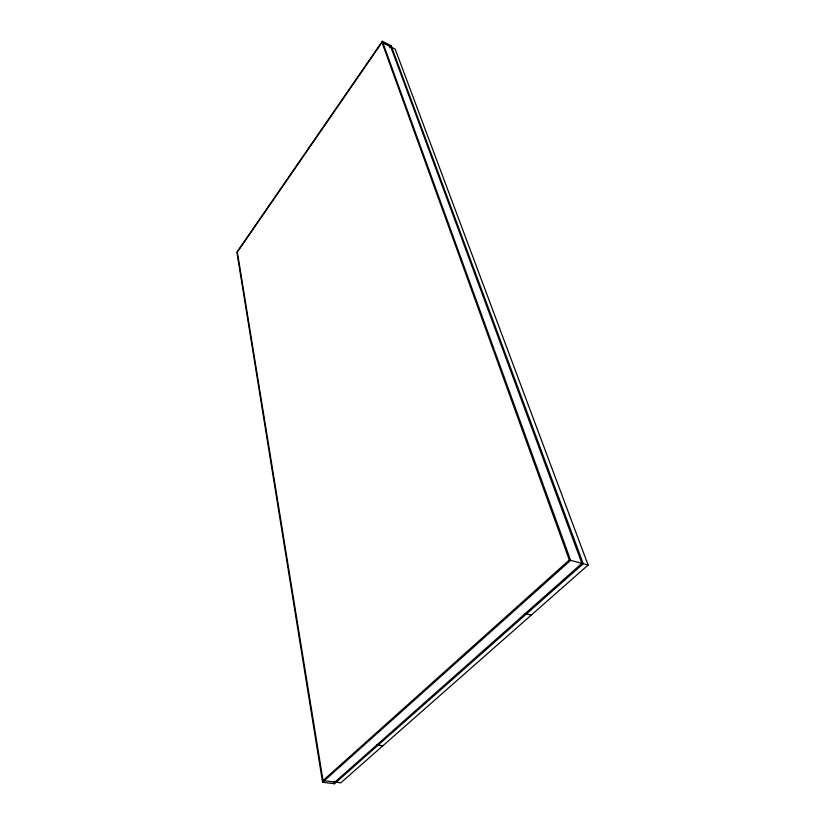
<?xml version="1.0" encoding="UTF-8"?>
<svg xmlns="http://www.w3.org/2000/svg" width="825" height="825" viewBox="0 0 825 825"><rect width="100%" height="100%" fill="white"/><g stroke="black" fill="none" stroke-linecap="round" stroke-linejoin="round"><path stroke-width="1.24" d="M382.315 41.25L236.878 252.151L322.585 782.255L334.465 783.75L583.234 563.733L391.143 45.746L382.315 41.25L570.642 560.34L322.585 782.255M381.985 42.446L237.352 252.099L323.029 780.584L340.787 782.832L588.122 565.042L395.206 49.17L381.985 42.446L569.312 559.989L588.122 565.042M389.678 47.85L391.143 45.746M323.029 780.584L569.312 559.989M334.898 782.079L581.893 563.372L390.823 46.932M376.86 744.923L382.821 745.81M525.123 613.645L531.3 615.079M334.032 781.213L334.465 783.75"/></g></svg>
